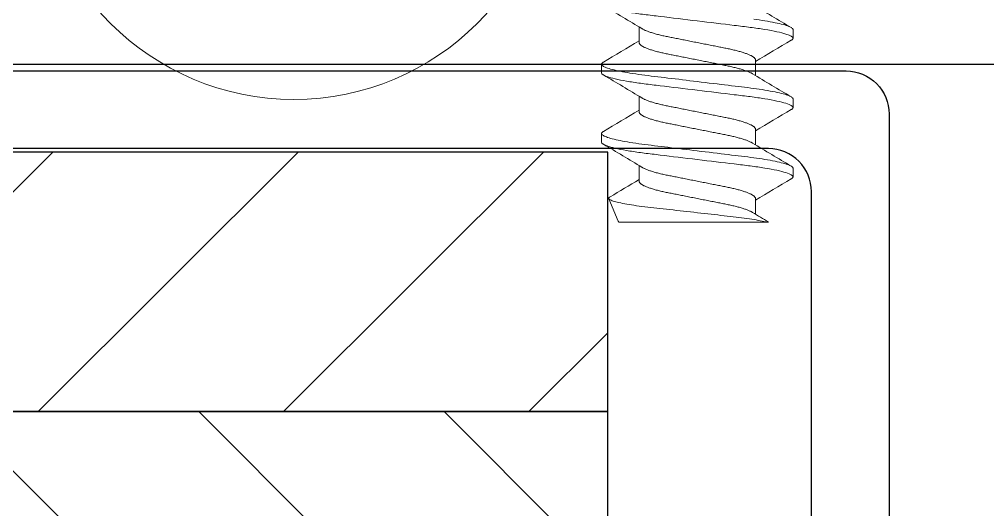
# Model space of a CAD drawing. Extents: x -26 to 91, y -47 to 75.
# Drawn here: x -11.769 to -11.072, y 64.523 to 64.876 of the extents above; entities that cross this region are included whole.
import ezdxf

# ---------------------------------------------------------------- set-up
doc = ezdxf.new("R2010")
doc.units = 0
doc.header["$MEASUREMENT"] = 0
doc.layers.get('0').update_dxf_attribs({"linetype": 'CONTINUOUS'})
for name, color, linetype in [('Ballons', 7, 'CONTINUOUS'), ('DIM', 7, 'CONTINUOUS'), ('FRAME', 1, 'CONTINUOUS')]:
    doc.layers.add(name, color=color, linetype=linetype)

# ---------------------------------------------------------------- blocks, each defined once
blk = doc.blocks.new('dfasdf')
at = {"color": 7, "linetype": 'Continuous', "lineweight": 15}
blk.add_circle((54.63959, 25.57704), 0.1865, dxfattribs=at)
blk = doc.blocks.new('no 6 500')
at = {"color": 7, "linetype": 'Continuous', "lineweight": 15}
for p, q in [((56.78842, 21.47031), (56.78217, 21.47031)), ((56.83842, 21.47031), (56.83217, 21.47031)), ((56.89531, 21.4584), (56.87916, 21.46508)), ((56.89605, 21.45809), (56.89605, 21.34991)), ((56.76655, 21.44325), (56.75524, 21.44325)), ((56.81655, 21.44325), (56.80524, 21.44325)), ((56.86655, 21.44325), (56.85524, 21.44325)), ((56.77905, 21.35937), (56.79036, 21.35937)), ((56.82905, 21.35937), (56.84036, 21.35937)), ((56.87905, 21.35937), (56.89036, 21.35937)), ((56.75717, 21.33231), (56.76342, 21.33231)), ((56.80717, 21.33231), (56.81342, 21.33231)), ((56.85717, 21.33231), (56.86342, 21.33231))]:
    blk.add_line(p, q, dxfattribs=at)
at = {"color": 7, "linetype": 'Continuous', "lineweight": 15, "flags": 128}
for points in [[(56.74963, 21.36067), (56.74992, 21.35862), (56.75021, 21.35661), (56.75051, 21.35465), (56.75081, 21.35274), (56.75115, 21.35076), (56.75149, 21.34885), (56.75183, 21.34702), (56.75218, 21.34529), (56.75253, 21.34365), (56.75288, 21.34211), (56.75321, 21.34075), (56.75354, 21.33949), (56.75386, 21.33833), (56.75419, 21.33726), (56.75451, 21.3363), (56.75483, 21.33545), (56.75515, 21.33469), (56.75546, 21.33405), (56.75577, 21.3335), (56.75607, 21.33306), (56.75635, 21.33273), (56.75664, 21.3325), (56.75691, 21.33236), (56.75717, 21.33231), (56.75717, 21.33231)], [(56.78069, 21.46899), (56.78077, 21.46912), (56.78107, 21.46956), (56.78135, 21.46989), (56.78164, 21.47013), (56.78191, 21.47026), (56.78217, 21.47031), (56.78246, 21.47026), (56.78276, 21.47009), (56.78306, 21.46982), (56.78338, 21.46943), (56.7837, 21.46893), (56.78402, 21.46831), (56.78434, 21.46761), (56.78465, 21.46681), (56.78498, 21.46591), (56.7853, 21.46491), (56.78563, 21.4638), (56.78596, 21.46259), (56.78629, 21.46129), (56.78662, 21.45989), (56.78695, 21.4584), (56.78727, 21.45683), (56.78759, 21.4552), (56.78791, 21.45349), (56.78823, 21.45172), (56.78854, 21.44988), (56.78886, 21.44782), (56.78919, 21.4457), (56.7895, 21.44352), (56.78981, 21.44128), (56.79011, 21.43901), (56.7904, 21.43669), (56.79067, 21.43447), (56.79095, 21.43219), (56.79123, 21.42985), (56.79152, 21.42744), (56.79182, 21.42498), (56.79212, 21.42246), (56.79243, 21.4199), (56.79274, 21.4173), (56.79306, 21.41465), (56.79339, 21.41198), (56.79371, 21.40934), (56.79403, 21.40667), (56.79435, 21.40399), (56.79467, 21.40131), (56.79502, 21.39841), (56.79537, 21.39552), (56.79572, 21.39265), (56.79607, 21.3898), (56.79641, 21.38697), (56.79674, 21.38419), (56.79706, 21.3816), (56.79736, 21.37906), (56.79766, 21.37657), (56.79796, 21.37413), (56.79825, 21.37175), (56.79853, 21.36943), (56.7988, 21.36717), (56.79907, 21.36497), (56.79934, 21.36281), (56.79963, 21.36067), (56.79992, 21.35862), (56.80021, 21.35661), (56.80051, 21.35465), (56.80081, 21.35274), (56.80115, 21.35076), (56.80149, 21.34885), (56.80183, 21.34702), (56.80218, 21.34529), (56.80253, 21.34365), (56.80288, 21.34211), (56.80321, 21.34075), (56.80354, 21.33949), (56.80386, 21.33833), (56.80419, 21.33726), (56.80451, 21.3363), (56.80483, 21.33545), (56.80515, 21.33469), (56.80546, 21.33405), (56.80577, 21.3335), (56.80607, 21.33306), (56.80635, 21.33273), (56.80664, 21.3325), (56.80691, 21.33236), (56.80717, 21.33231), (56.80717, 21.33231)], [(56.83069, 21.46899), (56.83077, 21.46912), (56.83107, 21.46956), (56.83135, 21.46989), (56.83164, 21.47013), (56.83191, 21.47026), (56.83217, 21.47031), (56.83246, 21.47026), (56.83276, 21.47009), (56.83306, 21.46982), (56.83338, 21.46943), (56.8337, 21.46893), (56.83402, 21.46831), (56.83434, 21.46761), (56.83465, 21.46681), (56.83498, 21.46591), (56.8353, 21.46491), (56.83563, 21.4638), (56.83596, 21.46259), (56.83629, 21.46129), (56.83662, 21.45989), (56.83695, 21.4584), (56.83727, 21.45683), (56.83759, 21.4552), (56.83791, 21.45349), (56.83823, 21.45172), (56.83854, 21.44988), (56.83886, 21.44782), (56.83919, 21.4457), (56.8395, 21.44352), (56.83981, 21.44128), (56.84011, 21.43901), (56.8404, 21.43669), (56.84067, 21.43447), (56.84095, 21.43219), (56.84123, 21.42985), (56.84152, 21.42744), (56.84182, 21.42498), (56.84212, 21.42246), (56.84243, 21.4199), (56.84274, 21.4173), (56.84306, 21.41465), (56.84339, 21.41198), (56.84371, 21.40934), (56.84403, 21.40667), (56.84435, 21.40399), (56.84467, 21.40131), (56.84502, 21.39841), (56.84537, 21.39552), (56.84572, 21.39265), (56.84607, 21.3898), (56.84641, 21.38697), (56.84674, 21.38419), (56.84706, 21.3816), (56.84736, 21.37906), (56.84766, 21.37657), (56.84796, 21.37413), (56.84825, 21.37175), (56.84853, 21.36943), (56.8488, 21.36717), (56.84907, 21.36497), (56.84934, 21.36281), (56.84963, 21.36067), (56.84992, 21.35862), (56.85021, 21.35661), (56.85051, 21.35465), (56.85081, 21.35274), (56.85115, 21.35076), (56.85149, 21.34885), (56.85183, 21.34702), (56.85218, 21.34529), (56.85253, 21.34365), (56.85288, 21.34211), (56.85321, 21.34075), (56.85354, 21.33949), (56.85386, 21.33833), (56.85419, 21.33726), (56.85451, 21.3363), (56.85483, 21.33545), (56.85515, 21.33469), (56.85546, 21.33405), (56.85577, 21.3335), (56.85607, 21.33306), (56.85635, 21.33273), (56.85664, 21.3325), (56.85691, 21.33236), (56.85717, 21.33231), (56.85717, 21.33231)], [(56.89605, 21.35182), (56.89595, 21.35218), (56.89567, 21.35334), (56.89538, 21.3546), (56.89509, 21.35596), (56.89482, 21.35734), (56.89454, 21.35881), (56.89427, 21.36037), (56.89401, 21.362), (56.89374, 21.36374), (56.89347, 21.36555), (56.89321, 21.36745), (56.89295, 21.36941), (56.89271, 21.37135), (56.89247, 21.37336), (56.89223, 21.37542), (56.89198, 21.37753), (56.89172, 21.37972), (56.89146, 21.38196), (56.8912, 21.38425), (56.89093, 21.38657), (56.89066, 21.38893), (56.89038, 21.39132), (56.8901, 21.39374), (56.88983, 21.39619), (56.88954, 21.3987), (56.88926, 21.40122), (56.88897, 21.40376), (56.88868, 21.40631), (56.88841, 21.40878), (56.88813, 21.41125), (56.88786, 21.41373), (56.88759, 21.41618), (56.88731, 21.41867), (56.88704, 21.42114), (56.88677, 21.42358), (56.88651, 21.426), (56.88626, 21.42829), (56.88602, 21.43053), (56.88578, 21.43275), (56.88554, 21.43492), (56.88528, 21.43707), (56.88503, 21.43917), (56.88476, 21.44123), (56.8845, 21.44321), (56.88423, 21.44512), (56.88396, 21.44696), (56.88369, 21.44874), (56.88341, 21.45044), (56.88313, 21.45209), (56.88284, 21.45365), (56.88256, 21.45514), (56.88227, 21.45653), (56.882, 21.45779), (56.88172, 21.45897), (56.88144, 21.46005), (56.88117, 21.46103), (56.88089, 21.46193), (56.88062, 21.46272), (56.88034, 21.46341), (56.88007, 21.46398), (56.87982, 21.46442), (56.87957, 21.46476), (56.87933, 21.46499), (56.87909, 21.46511), (56.87884, 21.46512), (56.87858, 21.46503), (56.87833, 21.46482), (56.87806, 21.4645), (56.87787, 21.46419)], [(56.8953, 21.45839), (56.89567, 21.4582), (56.89605, 21.45791)]]:
    blk.add_lwpolyline(points, dxfattribs=at)
at = {"color": 7, "linetype": 'Continuous', "lineweight": 15}
for centre, radius, start, end in [((58.6869, 22.61127), 2.25734, 210.3994, 211.22543), ((54.74111, 22.66602), 2.36491, 328.86559, 329.59164), ((58.737, 22.61132), 2.25745, 210.39942, 211.2254), ((54.79111, 22.66602), 2.36491, 328.86559, 329.59164), ((58.78734, 22.61153), 2.25785, 210.39949, 211.22533), ((55.02078, 22.55834), 2.15544, 328.84615, 329.49452), ((54.80848, 20.19123), 2.25759, 30.39934, 31.22538), ((54.85864, 20.19132), 2.2574, 30.39928, 31.22538), ((54.90864, 20.19132), 2.2574, 30.39928, 31.22538), ((55.48396, 20.50714), 1.64446, 30.83005, 31.30443), ((58.80367, 20.1371), 2.36394, 148.86541, 149.59186), ((58.85367, 20.1371), 2.36394, 148.86541, 149.59186), ((58.90367, 20.1371), 2.36394, 148.86541, 149.59186)]:
    blk.add_arc(centre, radius, start, end, dxfattribs=at)
for points, knots in [([(56.73842, 21.47031), (56.73933, 21.47031), (56.74038, 21.46863), (56.74258, 21.46164), (56.74373, 21.45633), (56.74531, 21.44665), (56.74582, 21.44315), (56.74677, 21.43586), (56.74721, 21.43206), (56.7487, 21.41977), (56.74981, 21.41055), (56.75204, 21.39207), (56.75315, 21.38285), (56.75464, 21.37056), (56.75508, 21.36677), (56.75603, 21.35947), (56.75654, 21.35597), (56.75812, 21.34629), (56.75927, 21.34098), (56.76147, 21.33399), (56.76252, 21.33231), (56.76342, 21.33231)], [0, 0, 0, 0, 0.125, 0.125, 0.25, 0.25, 0.3125, 0.3125, 0.375, 0.375, 0.5, 0.5, 0.625, 0.625, 0.6875, 0.6875, 0.75, 0.75, 0.875, 0.875, 1, 1, 1, 1]), ([(56.78842, 21.47031), (56.78933, 21.47031), (56.79038, 21.46863), (56.79258, 21.46164), (56.79373, 21.45633), (56.79531, 21.44665), (56.79582, 21.44315), (56.79677, 21.43586), (56.79721, 21.43206), (56.7987, 21.41977), (56.79981, 21.41055), (56.80204, 21.39207), (56.80315, 21.38285), (56.80464, 21.37056), (56.80508, 21.36677), (56.80603, 21.35947), (56.80654, 21.35597), (56.80812, 21.34629), (56.80927, 21.34098), (56.81147, 21.33399), (56.81252, 21.33231), (56.81342, 21.33231)], [0, 0, 0, 0, 0.125, 0.125, 0.25, 0.25, 0.3125, 0.3125, 0.375, 0.375, 0.5, 0.5, 0.625, 0.625, 0.6875, 0.6875, 0.75, 0.75, 0.875, 0.875, 1, 1, 1, 1]), ([(56.83842, 21.47031), (56.83933, 21.47031), (56.84038, 21.46863), (56.84258, 21.46164), (56.84373, 21.45633), (56.84531, 21.44665), (56.84582, 21.44315), (56.84677, 21.43586), (56.84721, 21.43206), (56.8487, 21.41977), (56.84981, 21.41055), (56.85204, 21.39207), (56.85315, 21.38285), (56.85464, 21.37056), (56.85508, 21.36677), (56.85603, 21.35947), (56.85654, 21.35597), (56.85812, 21.34629), (56.85927, 21.34098), (56.86147, 21.33399), (56.86252, 21.33231), (56.86342, 21.33231)], [0, 0, 0, 0, 0.125, 0.125, 0.25, 0.25, 0.3125, 0.3125, 0.375, 0.375, 0.5, 0.5, 0.625, 0.625, 0.6875, 0.6875, 0.75, 0.75, 0.875, 0.875, 1, 1, 1, 1]), ([(56.75658, 21.44104), (56.75661, 21.44098), (56.75679, 21.44071), (56.75709, 21.44013), (56.75751, 21.4393), (56.75792, 21.43836), (56.75834, 21.43732), (56.75876, 21.43619), (56.75918, 21.43497), (56.7596, 21.43367), (56.76001, 21.43229), (56.76041, 21.43085), (56.7608, 21.42934), (56.76119, 21.42778), (56.76156, 21.42617), (56.76193, 21.42452), (56.76227, 21.42284), (56.76261, 21.42112), (56.76296, 21.41937), (56.76332, 21.41756), (56.76369, 21.41568), (56.76408, 21.41374), (56.76448, 21.41174), (56.76488, 21.4097), (56.76529, 21.40763), (56.76571, 21.40554), (56.76613, 21.40343), (56.76655, 21.40131), (56.76697, 21.3992), (56.76739, 21.39709), (56.7678, 21.395), (56.76821, 21.39294), (56.76862, 21.39092), (56.76901, 21.38894), (56.76939, 21.38703), (56.76976, 21.38516), (56.77012, 21.38333), (56.77048, 21.38155), (56.77082, 21.37981), (56.77117, 21.37812), (56.77153, 21.37646), (56.77191, 21.37485), (56.7723, 21.37329), (56.77269, 21.37178), (56.77309, 21.37033), (56.7735, 21.36896), (56.77391, 21.36766), (56.77433, 21.36644), (56.77475, 21.36532), (56.77516, 21.36429), (56.77558, 21.36336), (56.77598, 21.36253), (56.77639, 21.36178), (56.7768, 21.36113), (56.7772, 21.36058), (56.77759, 21.36014), (56.77797, 21.35979), (56.77834, 21.35955), (56.7787, 21.3594), (56.77893, 21.35938), (56.77905, 21.35937)], [0, 0, 0, 0, 0.004966, 0.022455, 0.040006, 0.057957, 0.075925, 0.093885, 0.111813, 0.129685, 0.147477, 0.165166, 0.18269, 0.200069, 0.217281, 0.234309, 0.251134, 0.267546, 0.284142, 0.300926, 0.317884, 0.335347, 0.35295, 0.370672, 0.38849, 0.406382, 0.424323, 0.442288, 0.460214, 0.478115, 0.495968, 0.513749, 0.531433, 0.548687, 0.565807, 0.582772, 0.599567, 0.616509, 0.633258, 0.650119, 0.667182, 0.684431, 0.701847, 0.71941, 0.73706, 0.754812, 0.772645, 0.790534, 0.808455, 0.826063, 0.843656, 0.86121, 0.878703, 0.896466, 0.914118, 0.931639, 0.949006, 0.966201, 0.983205, 1, 1, 1, 1]), ([(56.76655, 21.44325), (56.76666, 21.44324), (56.7669, 21.44322), (56.76726, 21.44307), (56.76763, 21.44283), (56.76801, 21.44249), (56.7684, 21.44205), (56.76879, 21.44151), (56.76919, 21.44087), (56.76959, 21.44014), (56.77001, 21.4393), (56.77042, 21.43836), (56.77084, 21.43732), (56.77126, 21.43619), (56.77168, 21.43497), (56.7721, 21.43367), (56.77251, 21.43229), (56.77291, 21.43085), (56.7733, 21.42934), (56.77369, 21.42778), (56.77406, 21.42617), (56.77443, 21.42452), (56.77477, 21.42284), (56.77511, 21.42112), (56.77546, 21.41937), (56.77582, 21.41756), (56.77619, 21.41568), (56.77658, 21.41374), (56.77698, 21.41174), (56.77738, 21.4097), (56.77779, 21.40763), (56.77821, 21.40554), (56.77863, 21.40343), (56.77905, 21.40131), (56.77947, 21.3992), (56.77989, 21.39709), (56.7803, 21.395), (56.78071, 21.39294), (56.78112, 21.39092), (56.78151, 21.38894), (56.78189, 21.38703), (56.78226, 21.38516), (56.78262, 21.38333), (56.78298, 21.38155), (56.78332, 21.37981), (56.78367, 21.37812), (56.78403, 21.37646), (56.78441, 21.37485), (56.7848, 21.37329), (56.78519, 21.37178), (56.78559, 21.37033), (56.786, 21.36896), (56.78641, 21.36766), (56.78683, 21.36644), (56.78725, 21.36532), (56.78766, 21.36429), (56.78808, 21.36336), (56.78848, 21.36253), (56.7888, 21.36194), (56.78898, 21.36166), (56.78902, 21.36159)], [0, 0, 0, 0, 0.0167585, 0.0337243, 0.0508805, 0.0682089, 0.0856898, 0.1029871, 0.1203908, 0.1378796, 0.155431, 0.1733816, 0.1913495, 0.2093099, 0.2272381, 0.2451101, 0.2629019, 0.2805903, 0.298115, 0.3154936, 0.332706, 0.3497336, 0.3665591, 0.3829713, 0.3995665, 0.4163512, 0.4333087, 0.4507714, 0.4683746, 0.4860968, 0.5039154, 0.5218069, 0.5397475, 0.5577127, 0.5756388, 0.5935404, 0.6113932, 0.6291736, 0.6468581, 0.6641121, 0.6812316, 0.6981976, 0.7149917, 0.7319339, 0.7486836, 0.7655438, 0.7826072, 0.7998562, 0.8172722, 0.8348351, 0.8524849, 0.8702375, 0.8880702, 0.905959, 0.92388, 0.9414887, 0.9590816, 0.9766357, 0.9941282, 1, 1, 1, 1]), ([(56.80658, 21.44104), (56.80661, 21.44098), (56.80679, 21.44071), (56.80709, 21.44013), (56.80751, 21.4393), (56.80792, 21.43836), (56.80834, 21.43732), (56.80876, 21.43619), (56.80918, 21.43497), (56.8096, 21.43367), (56.81001, 21.43229), (56.81041, 21.43085), (56.8108, 21.42934), (56.81119, 21.42778), (56.81156, 21.42617), (56.81193, 21.42452), (56.81227, 21.42284), (56.81261, 21.42112), (56.81296, 21.41937), (56.81332, 21.41756), (56.81369, 21.41568), (56.81408, 21.41374), (56.81448, 21.41174), (56.81488, 21.4097), (56.81529, 21.40763), (56.81571, 21.40554), (56.81613, 21.40343), (56.81655, 21.40131), (56.81697, 21.3992), (56.81739, 21.39709), (56.8178, 21.395), (56.81821, 21.39294), (56.81862, 21.39092), (56.81901, 21.38894), (56.81939, 21.38703), (56.81976, 21.38516), (56.82012, 21.38333), (56.82048, 21.38155), (56.82082, 21.37981), (56.82117, 21.37812), (56.82153, 21.37646), (56.82191, 21.37485), (56.8223, 21.37329), (56.82269, 21.37178), (56.82309, 21.37033), (56.8235, 21.36896), (56.82391, 21.36766), (56.82433, 21.36644), (56.82475, 21.36532), (56.82516, 21.36429), (56.82558, 21.36336), (56.82598, 21.36253), (56.82639, 21.36178), (56.8268, 21.36113), (56.8272, 21.36058), (56.82759, 21.36014), (56.82797, 21.35979), (56.82834, 21.35955), (56.8287, 21.3594), (56.82893, 21.35938), (56.82905, 21.35937)], [0, 0, 0, 0, 0.004966, 0.022455, 0.040006, 0.057957, 0.075925, 0.093885, 0.111814, 0.129685, 0.147477, 0.165166, 0.18269, 0.200069, 0.217281, 0.234309, 0.251134, 0.267547, 0.284142, 0.300926, 0.317884, 0.335347, 0.35295, 0.370672, 0.38849, 0.406382, 0.424323, 0.442288, 0.460214, 0.478115, 0.495968, 0.513749, 0.531433, 0.548687, 0.565807, 0.582772, 0.599567, 0.616509, 0.633258, 0.650119, 0.667182, 0.684431, 0.701847, 0.71941, 0.73706, 0.754812, 0.772645, 0.790534, 0.808455, 0.826063, 0.843656, 0.86121, 0.878703, 0.896466, 0.914118, 0.931639, 0.949006, 0.966201, 0.983205, 1, 1, 1, 1]), ([(56.81655, 21.44325), (56.81666, 21.44324), (56.8169, 21.44322), (56.81726, 21.44307), (56.81763, 21.44283), (56.81801, 21.44249), (56.8184, 21.44205), (56.81879, 21.44151), (56.81919, 21.44087), (56.81959, 21.44014), (56.82001, 21.4393), (56.82042, 21.43836), (56.82084, 21.43732), (56.82126, 21.43619), (56.82168, 21.43497), (56.8221, 21.43367), (56.82251, 21.43229), (56.82291, 21.43085), (56.8233, 21.42934), (56.82369, 21.42778), (56.82406, 21.42617), (56.82443, 21.42452), (56.82477, 21.42284), (56.82511, 21.42112), (56.82546, 21.41937), (56.82582, 21.41756), (56.82619, 21.41568), (56.82658, 21.41374), (56.82698, 21.41174), (56.82738, 21.4097), (56.82779, 21.40763), (56.82821, 21.40554), (56.82863, 21.40343), (56.82905, 21.40131), (56.82947, 21.3992), (56.82989, 21.39709), (56.8303, 21.395), (56.83071, 21.39294), (56.83112, 21.39092), (56.83151, 21.38894), (56.83189, 21.38703), (56.83226, 21.38516), (56.83262, 21.38333), (56.83298, 21.38155), (56.83332, 21.37981), (56.83367, 21.37812), (56.83403, 21.37646), (56.83441, 21.37485), (56.8348, 21.37329), (56.83519, 21.37178), (56.83559, 21.37033), (56.836, 21.36896), (56.83641, 21.36766), (56.83683, 21.36644), (56.83725, 21.36532), (56.83766, 21.36429), (56.83808, 21.36336), (56.83848, 21.36253), (56.8388, 21.36194), (56.83898, 21.36166), (56.83902, 21.36159)], [0, 0, 0, 0, 0.016758, 0.033724, 0.050881, 0.068209, 0.08569, 0.102987, 0.120391, 0.13788, 0.155431, 0.173382, 0.191349, 0.20931, 0.227238, 0.24511, 0.262902, 0.28059, 0.298115, 0.315494, 0.332706, 0.349734, 0.366559, 0.382971, 0.399567, 0.416351, 0.433309, 0.450771, 0.468375, 0.486097, 0.503915, 0.521807, 0.539748, 0.557713, 0.575639, 0.59354, 0.611393, 0.629174, 0.646858, 0.664112, 0.681232, 0.698198, 0.714992, 0.731934, 0.748684, 0.765544, 0.782607, 0.799856, 0.817272, 0.834835, 0.852485, 0.870238, 0.88807, 0.905959, 0.92388, 0.941489, 0.959082, 0.976636, 0.994128, 1, 1, 1, 1]), ([(56.85658, 21.44104), (56.85661, 21.44098), (56.85679, 21.44071), (56.85709, 21.44013), (56.85751, 21.4393), (56.85792, 21.43836), (56.85834, 21.43732), (56.85876, 21.43619), (56.85918, 21.43497), (56.8596, 21.43367), (56.86001, 21.43229), (56.86041, 21.43085), (56.8608, 21.42934), (56.86119, 21.42778), (56.86156, 21.42617), (56.86193, 21.42452), (56.86227, 21.42284), (56.86261, 21.42112), (56.86296, 21.41937), (56.86332, 21.41756), (56.86369, 21.41568), (56.86408, 21.41374), (56.86448, 21.41174), (56.86488, 21.4097), (56.86529, 21.40763), (56.86571, 21.40554), (56.86613, 21.40343), (56.86655, 21.40131), (56.86697, 21.3992), (56.86739, 21.39709), (56.8678, 21.395), (56.86821, 21.39294), (56.86862, 21.39092), (56.86901, 21.38894), (56.86939, 21.38703), (56.86976, 21.38516), (56.87012, 21.38333), (56.87048, 21.38155), (56.87082, 21.37981), (56.87117, 21.37812), (56.87153, 21.37646), (56.87191, 21.37485), (56.8723, 21.37329), (56.87269, 21.37178), (56.87309, 21.37033), (56.8735, 21.36896), (56.87391, 21.36766), (56.87433, 21.36644), (56.87475, 21.36532), (56.87516, 21.36429), (56.87558, 21.36336), (56.87598, 21.36253), (56.87639, 21.36178), (56.8768, 21.36113), (56.8772, 21.36058), (56.87759, 21.36014), (56.87797, 21.35979), (56.87834, 21.35955), (56.8787, 21.3594), (56.87893, 21.35938), (56.87905, 21.35937)], [0, 0, 0, 0, 0.0049663, 0.022455, 0.0400064, 0.057957, 0.0759249, 0.0938852, 0.1118135, 0.1296854, 0.1474772, 0.1651656, 0.1826903, 0.2000688, 0.2172812, 0.2343088, 0.2511343, 0.2675465, 0.2841417, 0.3009264, 0.3178839, 0.3353466, 0.3529497, 0.3706719, 0.3884904, 0.406382, 0.4243226, 0.4422878, 0.4602138, 0.4781154, 0.4959682, 0.5137485, 0.5314331, 0.548687, 0.5658066, 0.5827725, 0.5995666, 0.6165088, 0.6332585, 0.6501187, 0.667182, 0.6844311, 0.701847, 0.7194099, 0.7370597, 0.7548123, 0.7726449, 0.7905337, 0.8084547, 0.8260634, 0.8436562, 0.8612103, 0.8787028, 0.8964657, 0.9141183, 0.9316389, 0.9490064, 0.9662011, 0.9832046, 1, 1, 1, 1]), ([(56.86655, 21.44325), (56.86666, 21.44324), (56.8669, 21.44322), (56.86726, 21.44307), (56.86763, 21.44283), (56.86801, 21.44249), (56.8684, 21.44205), (56.86879, 21.44151), (56.86919, 21.44087), (56.86959, 21.44014), (56.87001, 21.4393), (56.87042, 21.43836), (56.87084, 21.43732), (56.87126, 21.43619), (56.87168, 21.43497), (56.8721, 21.43367), (56.87251, 21.43229), (56.87291, 21.43085), (56.8733, 21.42934), (56.87369, 21.42778), (56.87406, 21.42617), (56.87443, 21.42452), (56.87477, 21.42284), (56.87511, 21.42112), (56.87546, 21.41937), (56.87582, 21.41756), (56.87619, 21.41568), (56.87658, 21.41374), (56.87698, 21.41174), (56.87738, 21.4097), (56.87779, 21.40763), (56.87821, 21.40554), (56.87863, 21.40343), (56.87905, 21.40131), (56.87947, 21.3992), (56.87989, 21.39709), (56.8803, 21.395), (56.88071, 21.39294), (56.88112, 21.39092), (56.88151, 21.38894), (56.88189, 21.38703), (56.88226, 21.38516), (56.88262, 21.38333), (56.88298, 21.38155), (56.88332, 21.37981), (56.88367, 21.37812), (56.88403, 21.37646), (56.88441, 21.37485), (56.8848, 21.37329), (56.88519, 21.37178), (56.88559, 21.37033), (56.886, 21.36896), (56.88641, 21.36766), (56.88683, 21.36644), (56.88725, 21.36532), (56.88766, 21.36429), (56.88808, 21.36336), (56.88848, 21.36253), (56.8888, 21.36194), (56.88898, 21.36166), (56.88902, 21.36159)], [0, 0, 0, 0, 0.016758, 0.033724, 0.050881, 0.068209, 0.08569, 0.102987, 0.120391, 0.13788, 0.155431, 0.173382, 0.191349, 0.20931, 0.227238, 0.24511, 0.262902, 0.28059, 0.298115, 0.315494, 0.332706, 0.349734, 0.366559, 0.382971, 0.399567, 0.416351, 0.433309, 0.450771, 0.468375, 0.486097, 0.503915, 0.521807, 0.539748, 0.557713, 0.575639, 0.59354, 0.611393, 0.629174, 0.646858, 0.664112, 0.681232, 0.698198, 0.714992, 0.731934, 0.748684, 0.765544, 0.782607, 0.799856, 0.817272, 0.834835, 0.852485, 0.870238, 0.88807, 0.905959, 0.92388, 0.941489, 0.959082, 0.976636, 0.994128, 1, 1, 1, 1]), ([(56.76342, 21.33231), (56.76352, 21.33232), (56.76371, 21.33234), (56.76401, 21.33251), (56.76431, 21.33279), (56.76461, 21.33315), (56.76481, 21.33348), (56.7649, 21.33363)], [0, 0, 0, 0, 0.201712, 0.405454, 0.611089, 0.818473, 1, 1, 1, 1]), ([(56.81342, 21.33231), (56.81352, 21.33232), (56.81371, 21.33234), (56.81401, 21.33251), (56.81431, 21.33279), (56.81461, 21.33315), (56.81481, 21.33348), (56.8149, 21.33363)], [0, 0, 0, 0, 0.201712, 0.4054534, 0.6110888, 0.8184729, 1, 1, 1, 1]), ([(56.86342, 21.33231), (56.86351, 21.33232), (56.86369, 21.33234), (56.86395, 21.33248), (56.86423, 21.3327), (56.86451, 21.33302), (56.86474, 21.33334), (56.86487, 21.33357), (56.8649, 21.33363)], [0, 0, 0, 0, 0.183275, 0.368237, 0.554785, 0.742812, 0.932204, 1, 1, 1, 1])]:
    blk.add_open_spline(points, degree=3, knots=knots, dxfattribs=at)
blk = doc.blocks.new('3809 BLOCK FRAME')
blk.add_lwpolyline([(-1.344, 0.439), (-1.344, 0.439), (-1.359, 0.454), (-1.612, 0.454), (-1.612, 0.579, 0.414214), (-1.643, 0.61), (-1.799, 0.61, 0.414214), (-1.83, 0.579, 0.414214), (-1.799, 0.548), (-1.674, 0.548), (-1.674, 0.454), (-4.425, 0.454)], format="xyb")

msp = doc.modelspace()

# ---------------------------------------------------------------- hatches: boundary and pattern name
at = {"layer": 'DIM'}
h = msp.add_hatch(dxfattribs=at)
h.set_pattern_fill('ANSI31', color=256, angle=180, style=0)
h.set_pattern_definition([(225, (-13.37733, 75.16927), (0.0883883, -0.0883883), [])])
h.paths.add_polyline_path([(-11.34522, 64.5933), (-11.34522, 64.78058), (-11.98861, 64.78058), (-11.98861, 64.5933)])
h = msp.add_hatch(dxfattribs=at)
h.set_pattern_fill('ANSI31', color=256, angle=270, style=0)
h.set_pattern_definition([(315, (-13.37733, 75.16927), (0.0883883, 0.0883883), [])])
h.paths.add_polyline_path([(-11.34522, 64.40603), (-11.34522, 64.5933), (-11.98861, 64.5933), (-11.98861, 64.40603)])

# ---------------------------------------------------------------- linework, layer by layer
for points in [[(-11.34522, 64.5933), (-11.34522, 64.78058), (-11.98861, 64.78058), (-11.98861, 64.5933)], [(-11.34522, 64.40603), (-11.34522, 64.5933), (-11.98861, 64.5933), (-11.98861, 64.40603)]]:
    msp.add_lwpolyline(points, close=True, dxfattribs=at)
at = {"layer": 'FRAME'}
msp.add_lwpolyline([(-11.19849, 64.50003), (-11.19849, 64.75203, 0.414214), (-11.22949, 64.78303), (-12.11249, 64.78303, -1), (-12.11249, 64.83903), (-11.17349, 64.83903, -0.414214), (-11.14249, 64.80803), (-11.14249, 63.94003, 0.414214)], format="xyb", dxfattribs=at)

# ---------------------------------------------------------------- block references
msp.add_blockref('dfasdf', (-66.21108, 39.42799))
at = {"layer": 'Ballons', "xscale": -1, "rotation": 90}
msp.add_blockref('no 6 500', (10.12056, 121.62608), dxfattribs=at)
at = {"layer": 'FRAME', "rotation": 180}
msp.add_blockref('3809 BLOCK FRAME', (-13.82149, 65.29803), dxfattribs=at)

doc.saveas('drawing.dxf')
